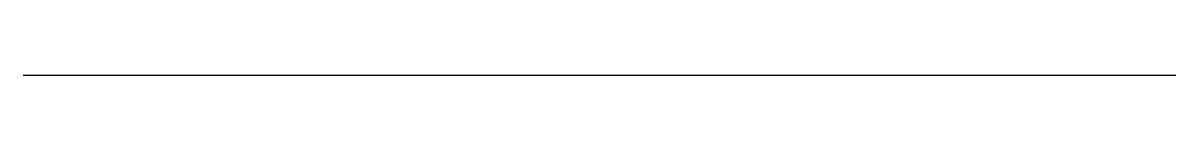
# Model space of a CAD drawing. Header units: millimetres. Extents: x -50 to 50, y 0 to 0.
import ezdxf

# ---------------------------------------------------------------- set-up
doc = ezdxf.new("R2010")
doc.units = ezdxf.units.MM
doc.layers.add('Line', color=7, linetype='CONTINUOUS')

msp = doc.modelspace()

# ---------------------------------------------------------------- linework, layer by layer
at = {"layer": 'Line'}
msp.add_line((-50, 0), (50, 0), dxfattribs=at)

doc.saveas('drawing.dxf')
